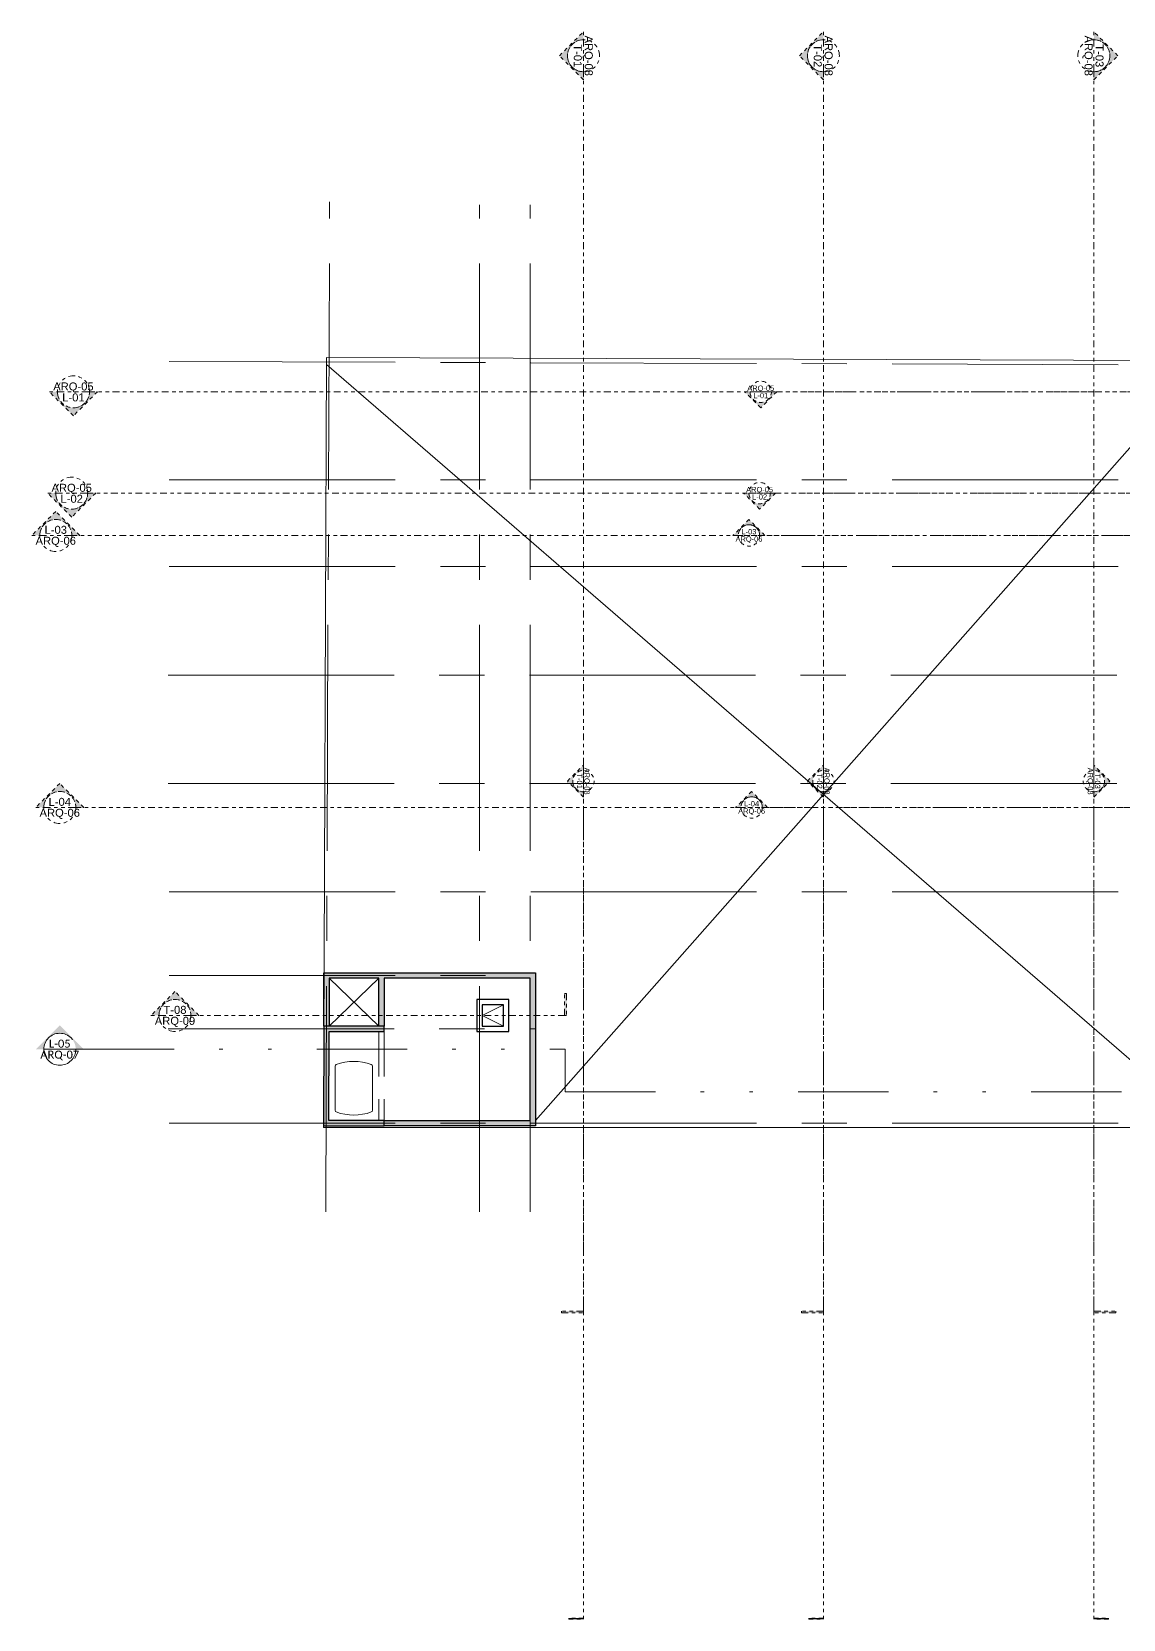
# Model space of a CAD drawing. Header units: metres. Extents: x -8 to 264, y -14 to 31.
# Drawn here: x -8.2 to 22.49, y -13.83 to 30.82 of the extents above; entities that cross this region are included whole.
import ezdxf
from ezdxf.enums import TextEntityAlignment as Align

# ---------------------------------------------------------------- set-up
doc = ezdxf.new("R2010")
doc.units = ezdxf.units.M
doc.header["$LTSCALE"] = 0.001
for name, pattern in [('CENTERX2', [101.6, 63.5, -12.7, 12.7, -12.7]), ('DIVIDEX2', [63.5, 25.4, -12.7, 0, -12.7, 0, -12.7]), ('HIDDENX2', [19.05, 12.7, -6.35])]:
    doc.linetypes.add(name, pattern=pattern)
doc.layers.get('0').update_dxf_attribs({"lineweight": 13, "true_color": 0x000000})
for name, color, linetype, lineweight, true_color in [('Jach-Anotaciones-Hatch-Lum60%', 7, 'Continuous', 13, 0x666666), ('Jach-Anotaciones-Hatch-Lum80%', 250, 'Continuous', 13, 0x333333), ('JACH-Anotaciones-Lineas-CORTE', 7, 'DIVIDEX2', 18, 0x000000), ('JACH-Anotaciones-Lineas-CORTE @ 0.05', 7, 'DIVIDEX2', 18, 0x000000), ('JACH-Anotaciones-Lineas-CORTE @ 0.075', 7, 'DIVIDEX2', 18, 0x000000), ('JACH-Anotaciones-Lineas-EJES', 7, 'CENTERX2', 9, 0x666666), ('JACH-Arq-Lineas-Piso', 7, 'Continuous', 13, 0x1a1a1a), ('JACH-Arq-Lineas-Proyeccion', 250, 'HIDDENX2', 13, 0x333333), ('JACH-Arq-Muros01-Carga', 7, 'Continuous', 25, 0x000000), ('JACH-Arq-Puertas01-', 7, 'Continuous', 13, 0x404040)]:
    doc.layers.add(name, color=color, linetype=linetype, lineweight=lineweight, true_color=true_color)
doc.styles.add('00c-Annotative-Gral-JACH(3mm)', font='calibri.ttf', dxfattribs={"height": 3})
doc.styles.add('01c-Arial-JACH(3mm)', font='arial.ttf', dxfattribs={"height": 3})

# ---------------------------------------------------------------- blocks, each defined once
blk = doc.blocks.new('*U199')
at = {"lineweight": 0, "ltscale": 100}
h = blk.add_hatch(color=256, dxfattribs=at)
h.dxf.hatch_style = 1
h.paths.add_polyline_path([(-773.52, 9), (-782.52, 0), (-779.52, 0, -1), (-767.52, 0), (-764.52, 0)])
h = blk.add_hatch(color=256, dxfattribs=at)
h.dxf.hatch_style = 1
h.paths.add_polyline_path([(61.49, 0), (62.18, 0), (62.18, 8.25), (61.49, 8.25)])
at = {"lineweight": 0}
blk.add_lwpolyline([(-773.52, 9), (-782.52, 0), (-779.52, 0, -1), (-767.52, 0), (-764.52, 0), (-773.52, 9)], format="xyb", close=True, dxfattribs=at)
at = {"lineweight": 0, "ltscale": 100}
blk.add_lwpolyline([(61.49, 8.25), (62.18, 8.25), (62.18, 0), (61.49, 0)], close=True, dxfattribs=at)
blk.add_lwpolyline([(-779.52, 0), (-767.52, 0)], dxfattribs=at)
at = {"linetype": 'DIVIDEX2', "lineweight": 0, "ltscale": 100}
blk.add_lwpolyline([(-768.02, 0), (62.18, 0)], dxfattribs=at)
at = {"lineweight": 0, "ltscale": 100}
blk.add_circle((-773.52, 0), 6, dxfattribs=at)
at = {"lineweight": 0, "ltscale": 100, "style": '01c-Arial-JACH(3mm)'}
for tag, p in [('JACH-SECCIONMURO', (-773.52, 2.11)), ('NO.DEPLANO', (-773.52, -1.99))]:
    blk.add_attdef(tag, text='', height=3, dxfattribs=at).set_placement(p, align=Align.MIDDLE_CENTER)
blk = doc.blocks.new('*U235')
at = {"layer": 'JACH-Anotaciones-Lineas-CORTE @ 0.05'}
ref = blk.add_blockref('*U199', (50.94, 17.84), dxfattribs=dict(at, xscale=-0.05, yscale=0.05, zscale=0.05, rotation=180))
ref.add_attrib('NO.DEPLANO', 'ARQ-05', dxfattribs={"layer": '0', "lineweight": 0, "ltscale": 100, "height": 0.15, "style": '01c-Arial-JACH(3mm)'}).set_placement((12.264, 17.94), align=Align.MIDDLE_CENTER)
ref.add_attrib('JACH-SECCIONMURO', 'L-02', dxfattribs={"layer": '0', "lineweight": 0, "ltscale": 100, "height": 0.15, "style": '01c-Arial-JACH(3mm)'}).set_placement((12.264, 17.735), align=Align.MIDDLE_CENTER)
at = {"layer": 'JACH-Anotaciones-Lineas-CORTE @ 0.075'}
ref = blk.add_blockref('*U199', (50.94, 17.84), dxfattribs=dict(at, xscale=-0.075, yscale=0.075, zscale=0.075, rotation=180))
ref.add_attrib('NO.DEPLANO', 'ARQ-05', dxfattribs={"layer": '0', "lineweight": 0, "ltscale": 100, "height": 0.225, "style": '01c-Arial-JACH(3mm)'}).set_placement((-7.074, 17.99), align=Align.MIDDLE_CENTER)
ref.add_attrib('JACH-SECCIONMURO', 'L-02', dxfattribs={"layer": '0', "lineweight": 0, "ltscale": 100, "height": 0.225, "style": '01c-Arial-JACH(3mm)'}).set_placement((-7.074, 17.682), align=Align.MIDDLE_CENTER)
blk = doc.blocks.new('*U200')
at = {"lineweight": 0, "ltscale": 100}
h = blk.add_hatch(color=256, dxfattribs=at)
h.dxf.hatch_style = 1
h.paths.add_polyline_path([(-778, 9), (-787, 0), (-784, 0, -1), (-772, 0), (-769, 0)])
h = blk.add_hatch(color=256, dxfattribs=at)
h.dxf.hatch_style = 1
h.paths.add_polyline_path([(50, 0), (50.69, 0), (50.69, 8.25), (50, 8.25)])
at = {"lineweight": 0}
blk.add_lwpolyline([(-778, 9), (-787, 0), (-784, 0, -1), (-772, 0), (-769, 0), (-778, 9)], format="xyb", close=True, dxfattribs=at)
at = {"lineweight": 0, "ltscale": 100}
blk.add_lwpolyline([(50, 8.25), (50.69, 8.25), (50.69, 0), (50, 0)], close=True, dxfattribs=at)
blk.add_lwpolyline([(-784, 0), (-772, 0)], dxfattribs=at)
at = {"linetype": 'DIVIDEX2', "lineweight": 0, "ltscale": 100}
blk.add_lwpolyline([(-772.5, 0), (50.69, 0)], dxfattribs=at)
at = {"lineweight": 0, "ltscale": 100}
blk.add_circle((-778, 0), 6, dxfattribs=at)
at = {"lineweight": 0, "ltscale": 100, "style": '01c-Arial-JACH(3mm)'}
for tag, p in [('JACH-SECCIONMURO', (-778, 2.11)), ('NO.DEPLANO', (-778, -1.99))]:
    blk.add_attdef(tag, text='', height=3, dxfattribs=at).set_placement(p, align=Align.MIDDLE_CENTER)
blk = doc.blocks.new('*U236')
at = {"layer": 'JACH-Anotaciones-Lineas-CORTE @ 0.05', "xscale": 0.05, "yscale": 0.05, "zscale": 0.05}
blk.add_blockref('*U200', (50.94, 9), dxfattribs=at).add_auto_attribs({'NO.DEPLANO': 'ARQ-06', 'JACH-SECCIONMURO': 'L-04'})
at = {"layer": 'JACH-Anotaciones-Lineas-CORTE @ 0.075', "xscale": 0.075, "yscale": 0.075, "zscale": 0.075}
blk.add_blockref('*U200', (50.94, 9), dxfattribs=at).add_auto_attribs({'NO.DEPLANO': 'ARQ-06', 'JACH-SECCIONMURO': 'L-04'})
blk = doc.blocks.new('*U197')
at = {"lineweight": 0, "ltscale": 100}
h = blk.add_hatch(color=256, dxfattribs=at)
h.dxf.hatch_style = 1
h.paths.add_polyline_path([(-779.5, 9), (-788.5, 0), (-785.5, 0, -1), (-773.5, 0), (-770.5, 0)])
h = blk.add_hatch(color=256, dxfattribs=at)
h.dxf.hatch_style = 1
h.paths.add_polyline_path([(50, 0), (50.69, 0), (50.69, 8.25), (50, 8.25)])
at = {"lineweight": 0}
blk.add_lwpolyline([(-779.5, 9), (-788.5, 0), (-785.5, 0, -1), (-773.5, 0), (-770.5, 0), (-779.5, 9)], format="xyb", close=True, dxfattribs=at)
at = {"lineweight": 0, "ltscale": 100}
blk.add_lwpolyline([(50, 8.25), (50.69, 8.25), (50.69, 0), (50, 0)], close=True, dxfattribs=at)
blk.add_lwpolyline([(-785.5, 0), (-773.5, 0)], dxfattribs=at)
at = {"linetype": 'DIVIDEX2', "lineweight": 0, "ltscale": 100}
blk.add_lwpolyline([(-774, 0), (50.69, 0)], dxfattribs=at)
at = {"lineweight": 0, "ltscale": 100}
blk.add_circle((-779.5, 0), 6, dxfattribs=at)
at = {"lineweight": 0, "ltscale": 100, "style": '01c-Arial-JACH(3mm)'}
for tag, p in [('JACH-SECCIONMURO', (-779.5, 2.11)), ('NO.DEPLANO', (-779.5, -1.99))]:
    blk.add_attdef(tag, text='', height=3, dxfattribs=at).set_placement(p, align=Align.MIDDLE_CENTER)
blk = doc.blocks.new('*U237')
at = {"layer": 'JACH-Anotaciones-Lineas-CORTE @ 0.05', "xscale": 0.05, "yscale": 0.05, "zscale": 0.05}
blk.add_blockref('*U197', (50.94, 16.65), dxfattribs=at).add_auto_attribs({'NO.DEPLANO': 'ARQ-06', 'JACH-SECCIONMURO': 'L-03'})
at = {"layer": 'JACH-Anotaciones-Lineas-CORTE @ 0.075', "xscale": 0.075, "yscale": 0.075, "zscale": 0.075}
blk.add_blockref('*U197', (50.94, 16.65), dxfattribs=at).add_auto_attribs({'NO.DEPLANO': 'ARQ-06', 'JACH-SECCIONMURO': 'L-03'})
blk = doc.blocks.new('*U198')
at = {"lineweight": 0, "ltscale": 100}
h = blk.add_hatch(color=256, dxfattribs=at)
h.dxf.hatch_style = 1
h.paths.add_polyline_path([(-815.98, 9), (-824.98, 0), (-821.98, 0, -1), (-809.98, 0), (-806.98, 0)])
h = blk.add_hatch(color=256, dxfattribs=at)
h.dxf.hatch_style = 1
h.paths.add_polyline_path([(-345.27, 0), (-344.58, 0), (-344.58, 8.25), (-345.27, 8.25)])
at = {"lineweight": 0}
blk.add_lwpolyline([(-815.98, 9), (-824.98, 0), (-821.98, 0, -1), (-809.98, 0), (-806.98, 0), (-815.98, 9)], format="xyb", close=True, dxfattribs=at)
at = {"lineweight": 0, "ltscale": 100}
blk.add_lwpolyline([(-345.27, 8.25), (-344.58, 8.25), (-344.58, 0), (-345.27, 0)], close=True, dxfattribs=at)
blk.add_lwpolyline([(-821.98, 0), (-809.98, 0)], dxfattribs=at)
at = {"linetype": 'DIVIDEX2', "lineweight": 0, "ltscale": 100}
blk.add_lwpolyline([(-810.48, 0), (-344.58, 0)], dxfattribs=at)
at = {"lineweight": 0, "ltscale": 100}
blk.add_circle((-815.98, 0), 6, dxfattribs=at)
at = {"lineweight": 0, "ltscale": 100, "style": '01c-Arial-JACH(3mm)'}
for tag, p in [('JACH-SECCIONMURO', (-815.98, 2.11)), ('NO.DEPLANO', (-815.98, -1.99))]:
    blk.add_attdef(tag, text='', height=3, dxfattribs=at).set_placement(p, align=Align.MIDDLE_CENTER)
blk = doc.blocks.new('*U238')
at = {"layer": 'JACH-Anotaciones-Lineas-CORTE @ 0.05', "xscale": 0.05, "yscale": 0.05, "zscale": 0.05, "rotation": 270}
blk.add_blockref('*U198', (21.661, -31.058), dxfattribs=at).add_auto_attribs({'NO.DEPLANO': 'ARQ-08', 'JACH-SECCIONMURO': 'T-03'})
at = {"layer": 'JACH-Anotaciones-Lineas-CORTE @ 0.075', "xscale": 0.075, "yscale": 0.075, "zscale": 0.075, "rotation": 270}
blk.add_blockref('*U198', (21.661, -31.058), dxfattribs=at).add_auto_attribs({'NO.DEPLANO': 'ARQ-08', 'JACH-SECCIONMURO': 'T-03'})
blk = doc.blocks.new('*U190')
at = {"lineweight": 0, "ltscale": 100}
h = blk.add_hatch(color=256, dxfattribs=at)
h.dxf.hatch_style = 1
h.paths.add_polyline_path([(-815.98, 9), (-824.98, 0), (-821.98, 0, -1), (-809.98, 0), (-806.98, 0)])
h = blk.add_hatch(color=256, dxfattribs=at)
h.dxf.hatch_style = 1
h.paths.add_polyline_path([(-345.27, 0), (-344.58, 0), (-344.58, 8.25), (-345.27, 8.25)])
at = {"lineweight": 0}
blk.add_lwpolyline([(-815.98, 9), (-824.98, 0), (-821.98, 0, -1), (-809.98, 0), (-806.98, 0), (-815.98, 9)], format="xyb", close=True, dxfattribs=at)
at = {"lineweight": 0, "ltscale": 100}
blk.add_lwpolyline([(-345.27, 8.25), (-344.58, 8.25), (-344.58, 0), (-345.27, 0)], close=True, dxfattribs=at)
blk.add_lwpolyline([(-821.98, 0), (-809.98, 0)], dxfattribs=at)
at = {"linetype": 'DIVIDEX2', "lineweight": 0, "ltscale": 100}
blk.add_lwpolyline([(-810.48, 0), (-344.58, 0)], dxfattribs=at)
at = {"lineweight": 0, "ltscale": 100}
blk.add_circle((-815.98, 0), 6, dxfattribs=at)
at = {"lineweight": 0, "ltscale": 100, "style": '01c-Arial-JACH(3mm)'}
for tag, p in [('JACH-SECCIONMURO', (-815.98, 2.11)), ('NO.DEPLANO', (-815.98, -1.99))]:
    blk.add_attdef(tag, text='', height=3, dxfattribs=at).set_placement(p, align=Align.MIDDLE_CENTER)
blk = doc.blocks.new('*U240')
at = {"layer": 'JACH-Anotaciones-Lineas-CORTE @ 0.05'}
ref = blk.add_blockref('*U190', (7.311, -31.058), dxfattribs=dict(at, xscale=-0.05, yscale=0.05, zscale=0.05, rotation=90))
ref.add_attrib('NO.DEPLANO', 'ARQ-08', dxfattribs={"layer": '0', "lineweight": 0, "ltscale": 100, "height": 0.15, "rotation": 270, "style": '01c-Arial-JACH(3mm)'}).set_placement((7.411, 9.741), align=Align.MIDDLE_CENTER)
ref.add_attrib('JACH-SECCIONMURO', 'T-01', dxfattribs={"layer": '0', "lineweight": 0, "ltscale": 100, "height": 0.15, "rotation": 270, "style": '01c-Arial-JACH(3mm)'}).set_placement((7.206, 9.741), align=Align.MIDDLE_CENTER)
at = {"layer": 'JACH-Anotaciones-Lineas-CORTE @ 0.075'}
ref = blk.add_blockref('*U190', (7.311, -31.058), dxfattribs=dict(at, xscale=-0.075, yscale=0.075, zscale=0.075, rotation=90))
ref.add_attrib('NO.DEPLANO', 'ARQ-08', dxfattribs={"layer": '0', "lineweight": 0, "ltscale": 100, "height": 0.225, "rotation": 270, "style": '01c-Arial-JACH(3mm)'}).set_placement((7.461, 30.14), align=Align.MIDDLE_CENTER)
ref.add_attrib('JACH-SECCIONMURO', 'T-01', dxfattribs={"layer": '0', "lineweight": 0, "ltscale": 100, "height": 0.225, "rotation": 270, "style": '01c-Arial-JACH(3mm)'}).set_placement((7.153, 30.14), align=Align.MIDDLE_CENTER)
blk = doc.blocks.new('*U193')
at = {"lineweight": 0, "ltscale": 100}
h = blk.add_hatch(color=256, dxfattribs=at)
h.dxf.hatch_style = 1
h.paths.add_polyline_path([(-772.88, 9), (-781.88, 0), (-778.88, 0, -1), (-766.88, 0), (-763.88, 0)])
h = blk.add_hatch(color=256, dxfattribs=at)
h.dxf.hatch_style = 1
h.paths.add_polyline_path([(61.49, 0), (62.18, 0), (62.18, 8.25), (61.49, 8.25)])
at = {"lineweight": 0}
blk.add_lwpolyline([(-772.88, 9), (-781.88, 0), (-778.88, 0, -1), (-766.88, 0), (-763.88, 0), (-772.88, 9)], format="xyb", close=True, dxfattribs=at)
at = {"lineweight": 0, "ltscale": 100}
blk.add_lwpolyline([(61.49, 8.25), (62.18, 8.25), (62.18, 0), (61.49, 0)], close=True, dxfattribs=at)
blk.add_lwpolyline([(-778.88, 0), (-766.88, 0)], dxfattribs=at)
at = {"linetype": 'DIVIDEX2', "lineweight": 0, "ltscale": 100}
blk.add_lwpolyline([(-767.38, 0), (62.18, 0)], dxfattribs=at)
at = {"lineweight": 0, "ltscale": 100}
blk.add_circle((-772.88, 0), 6, dxfattribs=at)
at = {"lineweight": 0, "ltscale": 100, "style": '01c-Arial-JACH(3mm)'}
for tag, p in [('JACH-SECCIONMURO', (-772.88, 2.11)), ('NO.DEPLANO', (-772.88, -1.99))]:
    blk.add_attdef(tag, text='', height=3, dxfattribs=at).set_placement(p, align=Align.MIDDLE_CENTER)
blk = doc.blocks.new('*U243')
at = {"layer": 'JACH-Anotaciones-Lineas-CORTE @ 0.05'}
ref = blk.add_blockref('*U193', (50.94, 20.69), dxfattribs=dict(at, xscale=-0.05, yscale=0.05, zscale=0.05, rotation=180))
ref.add_attrib('NO.DEPLANO', 'ARQ-05', dxfattribs={"layer": '0', "lineweight": 0, "ltscale": 100, "height": 0.15, "style": '01c-Arial-JACH(3mm)'}).set_placement((12.296, 20.79), align=Align.MIDDLE_CENTER)
ref.add_attrib('JACH-SECCIONMURO', 'L-01', dxfattribs={"layer": '0', "lineweight": 0, "ltscale": 100, "height": 0.15, "style": '01c-Arial-JACH(3mm)'}).set_placement((12.296, 20.585), align=Align.MIDDLE_CENTER)
at = {"layer": 'JACH-Anotaciones-Lineas-CORTE @ 0.075'}
ref = blk.add_blockref('*U193', (50.94, 20.69), dxfattribs=dict(at, xscale=-0.075, yscale=0.075, zscale=0.075, rotation=180))
ref.add_attrib('NO.DEPLANO', 'ARQ-05', dxfattribs={"layer": '0', "lineweight": 0, "ltscale": 100, "height": 0.225, "style": '01c-Arial-JACH(3mm)'}).set_placement((-7.026, 20.84), align=Align.MIDDLE_CENTER)
ref.add_attrib('JACH-SECCIONMURO', 'L-01', dxfattribs={"layer": '0', "lineweight": 0, "ltscale": 100, "height": 0.225, "style": '01c-Arial-JACH(3mm)'}).set_placement((-7.026, 20.532), align=Align.MIDDLE_CENTER)
blk = doc.blocks.new('*U194')
at = {"lineweight": 0, "ltscale": 100}
h = blk.add_hatch(color=256, dxfattribs=at)
h.dxf.hatch_style = 1
h.paths.add_polyline_path([(-815.98, 9), (-824.98, 0), (-821.98, 0, -1), (-809.98, 0), (-806.98, 0)])
h = blk.add_hatch(color=256, dxfattribs=at)
h.dxf.hatch_style = 1
h.paths.add_polyline_path([(-345.27, 0), (-344.58, 0), (-344.58, 8.25), (-345.27, 8.25)])
at = {"lineweight": 0}
blk.add_lwpolyline([(-815.98, 9), (-824.98, 0), (-821.98, 0, -1), (-809.98, 0), (-806.98, 0), (-815.98, 9)], format="xyb", close=True, dxfattribs=at)
at = {"lineweight": 0, "ltscale": 100}
blk.add_lwpolyline([(-345.27, 8.25), (-344.58, 8.25), (-344.58, 0), (-345.27, 0)], close=True, dxfattribs=at)
blk.add_lwpolyline([(-821.98, 0), (-809.98, 0)], dxfattribs=at)
at = {"linetype": 'DIVIDEX2', "lineweight": 0, "ltscale": 100}
blk.add_lwpolyline([(-810.48, 0), (-344.58, 0)], dxfattribs=at)
at = {"lineweight": 0, "ltscale": 100}
blk.add_circle((-815.98, 0), 6, dxfattribs=at)
at = {"lineweight": 0, "ltscale": 100, "style": '01c-Arial-JACH(3mm)'}
for tag, p in [('JACH-SECCIONMURO', (-815.98, 2.11)), ('NO.DEPLANO', (-815.98, -1.99))]:
    blk.add_attdef(tag, text='', height=3, dxfattribs=at).set_placement(p, align=Align.MIDDLE_CENTER)
blk = doc.blocks.new('*U244')
at = {"layer": 'JACH-Anotaciones-Lineas-CORTE @ 0.05'}
ref = blk.add_blockref('*U194', (14.056, -31.058), dxfattribs=dict(at, xscale=-0.05, yscale=0.05, zscale=0.05, rotation=90))
ref.add_attrib('NO.DEPLANO', 'ARQ-08', dxfattribs={"layer": '0', "lineweight": 0, "ltscale": 100, "height": 0.15, "rotation": 270, "style": '01c-Arial-JACH(3mm)'}).set_placement((14.156, 9.741), align=Align.MIDDLE_CENTER)
ref.add_attrib('JACH-SECCIONMURO', 'T-02', dxfattribs={"layer": '0', "lineweight": 0, "ltscale": 100, "height": 0.15, "rotation": 270, "style": '01c-Arial-JACH(3mm)'}).set_placement((13.95, 9.741), align=Align.MIDDLE_CENTER)
at = {"layer": 'JACH-Anotaciones-Lineas-CORTE @ 0.075'}
ref = blk.add_blockref('*U194', (14.056, -31.058), dxfattribs=dict(at, xscale=-0.075, yscale=0.075, zscale=0.075, rotation=90))
ref.add_attrib('NO.DEPLANO', 'ARQ-08', dxfattribs={"layer": '0', "lineweight": 0, "ltscale": 100, "height": 0.225, "rotation": 270, "style": '01c-Arial-JACH(3mm)'}).set_placement((14.205, 30.14), align=Align.MIDDLE_CENTER)
ref.add_attrib('JACH-SECCIONMURO', 'T-02', dxfattribs={"layer": '0', "lineweight": 0, "ltscale": 100, "height": 0.225, "rotation": 270, "style": '01c-Arial-JACH(3mm)'}).set_placement((13.898, 30.14), align=Align.MIDDLE_CENTER)
blk = doc.blocks.new('*U196')
at = {"lineweight": 0, "ltscale": 100}
h = blk.add_hatch(color=256, dxfattribs=at)
h.dxf.hatch_style = 1
h.paths.add_polyline_path([(-778, 9), (-787, 0), (-784, 0, -1), (-772, 0), (-769, 0)])
h = blk.add_hatch(color=256, dxfattribs=at)
h.dxf.hatch_style = 1
h.paths.add_polyline_path([(-631.94, 0), (-631.25, 0), (-631.25, 8.25), (-631.94, 8.25)])
at = {"lineweight": 0}
blk.add_lwpolyline([(-778, 9), (-787, 0), (-784, 0, -1), (-772, 0), (-769, 0), (-778, 9)], format="xyb", close=True, dxfattribs=at)
at = {"lineweight": 0, "ltscale": 100}
blk.add_lwpolyline([(-631.94, 8.25), (-631.25, 8.25), (-631.25, 0), (-631.94, 0)], close=True, dxfattribs=at)
blk.add_lwpolyline([(-784, 0), (-772, 0)], dxfattribs=at)
at = {"linetype": 'DIVIDEX2', "lineweight": 0, "ltscale": 100}
blk.add_lwpolyline([(-772.5, 0), (-631.25, 0)], dxfattribs=at)
at = {"lineweight": 0, "ltscale": 100}
blk.add_circle((-778, 0), 6, dxfattribs=at)
at = {"lineweight": 0, "ltscale": 100, "style": '01c-Arial-JACH(3mm)'}
for tag, p in [('JACH-SECCIONMURO', (-778, 2.11)), ('NO.DEPLANO', (-778, -1.99))]:
    blk.add_attdef(tag, text='', height=3, dxfattribs=at).set_placement(p, align=Align.MIDDLE_CENTER)

msp = doc.modelspace()

# ---------------------------------------------------------------- hatches: boundary and pattern name
at = {"layer": 'Jach-Anotaciones-Hatch-Lum60%', "ltscale": 100}
msp.add_hatch(color=256, dxfattribs=at).paths.add_polyline_path([(0.161, 2.851), (0.011, 2.85), (0.017, 4.35), (5.961, 4.35), (5.961, 0.05), (1.71, 0.05), (1.71, 0.2), (5.811, 0.2), (5.811, 4.2), (1.71, 4.2), (1.71, 2.85), (1.56, 2.85), (1.56, 4.2), (0.167, 4.2)])
at = {"layer": 'Jach-Anotaciones-Hatch-Lum80%', "ltscale": 100}
h = msp.add_hatch(color=256, dxfattribs=at)
h.dxf.hatch_style = 1
h.paths.add_polyline_path([(1.71, 2.85), (0.011, 2.85), (0, 0.05), (1.71, 0.05), (1.71, 0.2), (0.151, 0.2), (0.161, 2.7), (1.71, 2.7)])
at = {"layer": 'JACH-Anotaciones-Lineas-CORTE', "ltscale": 100}
h = msp.add_hatch(color=256, dxfattribs=at)
h.dxf.hatch_style = 1
h.paths.add_polyline_path([(-7.41, 2.875), (-8.085, 2.2), (-7.86, 2.2, -1), (-6.96, 2.2), (-6.735, 2.2)])

# ---------------------------------------------------------------- linework, layer by layer
for points in [[(-7.86, 2.2), (-6.96, 2.2)], [(-6.735, 2.2), (6.795, 2.2), (6.795, 1), (55.603, 1)]]:
    msp.add_lwpolyline(points, dxfattribs=at)
at = {"layer": 'JACH-Anotaciones-Lineas-CORTE', "linetype": 'DIVIDEX2', "ltscale": 100}
msp.add_lwpolyline([(-6.997, 2.2), (-6.735, 2.2)], dxfattribs=at)
at = {"layer": 'JACH-Anotaciones-Lineas-CORTE', "ltscale": 100}
msp.add_circle((-7.41, 2.2), 0.45, dxfattribs=at)
at = {"layer": 'JACH-Anotaciones-Lineas-EJES', "ltscale": 100}
for points in [[(0.066, -2.375), (0.177, 26.029)], [(4.386, -2.375), (4.386, 25.95)], [(5.811, -2.375), (5.811, 25.95)], [(-4.331, 21.544), (52.147, 21.348)], [(-4.331, 18.215), (52.147, 18.215)], [(-4.331, 15.775), (52.147, 15.775)], [(-4.363, 12.725), (22.711, 12.725)], [(-4.363, 9.675), (22.711, 9.675)], [(-4.331, 6.625), (52.147, 6.625)], [(-4.331, 4.275), (5.811, 4.275)], [(-4.363, 2.775), (5.961, 2.775)], [(-4.331, 0.125), (52.147, 0.125)]]:
    msp.add_lwpolyline(points, dxfattribs=at)
at = {"layer": 'JACH-Arq-Lineas-Piso', "ltscale": 100}
msp.add_lwpolyline([(0.085, 21.654), (44.72, 21.499), (44.671, 0), (0, 0)], close=True, dxfattribs=at)
at = {"layer": 'JACH-Arq-Lineas-Proyeccion', "linetype": 'Continuous', "ltscale": 100}
for points in [[(0.084, 21.454), (24.661, 0.2)], [(5.961, 0.2), (24.659, 21.368)], [(1.56, 4.2), (0.161, 2.851)], [(0.167, 4.2), (1.56, 2.85)]]:
    msp.add_lwpolyline(points, dxfattribs=at)
at = {"layer": 'JACH-Arq-Lineas-Proyeccion', "ltscale": 100}
msp.add_lwpolyline([(5.06, 3.45), (4.46, 3.15), (5.06, 2.85)], dxfattribs=at)
at = {"layer": 'JACH-Arq-Lineas-Proyeccion', "lineweight": 0, "ltscale": 100}
for points in [[(1.56, 2.7), (1.56, 0.2)], [(1.71, 2.7), (1.71, 0.2)]]:
    msp.add_lwpolyline(points, dxfattribs=at)
at = {"layer": 'JACH-Arq-Muros01-Carga', "ltscale": 100}
for points in [[(0.161, 2.851), (0.011, 2.85), (0.017, 4.35), (5.961, 4.35), (5.961, 0.05), (1.71, 0.05), (1.71, 0.2), (5.811, 0.2), (5.811, 4.2), (1.71, 4.2), (1.71, 2.85), (1.56, 2.85), (1.56, 4.2), (0.167, 4.2)], [(4.31, 2.7), (5.21, 2.7), (5.21, 3.6), (4.31, 3.6)], [(4.46, 2.85), (5.06, 2.85), (5.06, 3.45), (4.46, 3.45)], [(1.71, 2.85), (0.011, 2.85), (0, 0.05), (1.71, 0.05), (1.71, 0.2), (0.151, 0.2), (0.161, 2.7), (1.71, 2.7)]]:
    msp.add_lwpolyline(points, close=True, dxfattribs=at)
at = {"layer": 'JACH-Arq-Puertas01-', "lineweight": 0, "ltscale": 100}
msp.add_lwpolyline([(0.363, 0.436, -0.314523), (0.331, 0.483), (0.331, 1.724, -0.314523), (0.363, 1.771, -0.177783), (1.348, 1.771, -0.314523), (1.381, 1.724), (1.381, 0.483, -0.314523), (1.348, 0.436, -0.177783), (0.363, 0.436, 0.184122)], format="xyb", dxfattribs=at)

# ---------------------------------------------------------------- block references
at = {"layer": 'JACH-Anotaciones-Lineas-CORTE', "lineweight": 0}
for name in ['*U240', '*U244', '*U238', '*U243', '*U235', '*U237', '*U236']:
    msp.add_blockref(name, (0, 0), dxfattribs=at)
at = {"layer": 'JACH-Anotaciones-Lineas-CORTE @ 0.075', "xscale": 0.075, "yscale": 0.075, "zscale": 0.075}
msp.add_blockref('*U196', (54.179, 3.15), dxfattribs=at).add_auto_attribs({'NO.DEPLANO': 'ARQ-09', 'JACH-SECCIONMURO': 'T-08'})

# ---------------------------------------------------------------- texts
at = {"layer": 'JACH-Anotaciones-Lineas-CORTE', "ltscale": 100, "style": '00c-Annotative-Gral-JACH(3mm)'}
for tag, text, p in [('L-05', '01', (-7.41, 2.358)), ('ARQ-07', 'ARQ-07', (-7.41, 2.05))]:
    msp.add_attdef(tag, text=text, height=0.225, dxfattribs=at).set_placement(p, align=Align.MIDDLE_CENTER)

doc.saveas('drawing.dxf')
